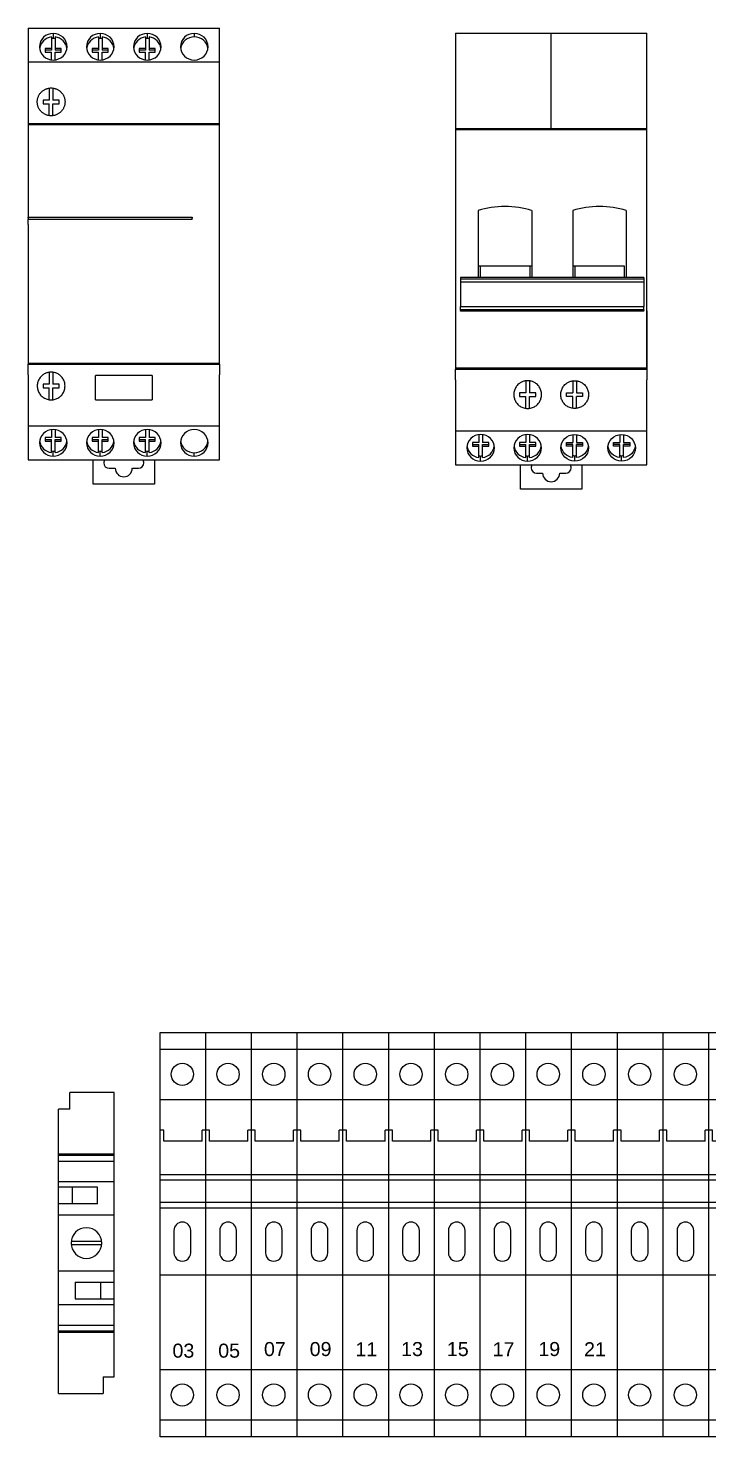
# Model space of a CAD drawing. Header units: millimetres. Extents: x 2268 to 4339, y 1619 to 2163.
# Drawn here: x 3188.3 to 3310.4, y 1623.5 to 1876.1 of the extents above; entities that cross this region are included whole.
import ezdxf
from ezdxf.enums import TextEntityAlignment as Align

# ---------------------------------------------------------------- set-up
doc = ezdxf.new("R2010")
doc.units = ezdxf.units.MM
doc.set_wipeout_variables(frame=1)
for name, color, linetype in [('40GENE-008-FRAME.TEXT1', 7, 'Continuous'), ('47ELEC-106-SIMB-F', 2, 'Continuous'), ('47ELEC-205-EQUIP', 5, 'Continuous')]:
    doc.layers.add(name, color=color, linetype=linetype)
doc.styles.add('estilo2', font='arial.ttf')

# ---------------------------------------------------------------- blocks, each defined once
blk = doc.blocks.new('BORNERA DE TOPE')
at = {"color": 7}
blk.add_wipeout([(-21.03, 72.37), (-13.03, 72.37), (-13.03, 69.37), (-11.03, 69.37), (-11.03, 18.37), (-19.03, 18.37), (-19.03, 21.37), (-21.03, 21.37)], dxfattribs=at).dxf.layer = '47ELEC-106-SIMB-F'
at = {"layer": '47ELEC-106-SIMB-F', "color": 7}
for p, q in [((-21.03, 72.37), (-13.03, 72.37)), ((-21.03, 72.37), (-21.03, 21.37)), ((-21.03, 72.37), (-21.03, 29.24)), ((-21.03, 72.37), (-21.03, 21.37)), ((-13.03, 69.37), (-13.03, 72.37)), ((-13.03, 69.37), (-11.03, 69.37)), ((-11.03, 69.37), (-11.03, 18.37)), ((-21.03, 61.37), (-11.03, 61.37)), ((-21.03, 61.12), (-11.03, 61.12)), ((-21.03, 60.07), (-11.03, 60.07)), ((-21.03, 56.37), (-11.03, 56.37)), ((-18.03, 55.37), (-11.03, 55.37)), ((-18.03, 52.37), (-18.03, 55.37)), ((-13.53, 52.37), (-13.53, 55.37)), ((-18.03, 52.37), (-11.03, 52.37)), ((-21.03, 50.37), (-11.03, 50.37)), ((-13.29, 45.67), (-18.76, 45.67)), ((-13.29, 45.07), (-18.76, 45.07)), ((-11.03, 40.37), (-21.03, 40.37)), ((-14.03, 38.37), (-21.03, 38.37)), ((-18.53, 38.37), (-18.53, 35.37)), ((-14.03, 38.37), (-14.03, 35.37)), ((-14.03, 35.37), (-21.03, 35.37)), ((-11.03, 34.37), (-21.03, 34.37)), ((-11.03, 34.37), (-21.03, 34.37)), ((-21.03, 30.67), (-11.03, 30.67)), ((-21.03, 29.62), (-11.03, 29.62)), ((-21.03, 29.37), (-11.03, 29.37)), ((-21.03, 29.24), (-21.03, 27.35)), ((-19.03, 21.37), (-21.03, 21.37)), ((-19.03, 21.37), (-19.03, 18.37)), ((-11.03, 18.37), (-19.03, 18.37))]:
    blk.add_line(p, q, dxfattribs=at)
blk.add_circle((-16.03, 45.37), 2.75, dxfattribs=at)
blk = doc.blocks.new('boenra de piso FC')
blk.add_wipeout([(-36.25, 0), (-36.25, -8.2), (36.25, -8.2), (36.25, 0)]).dxf.layer = '47ELEC-205-EQUIP'
blk.add_wipeout([(-36.25, -8.2), (-36.25, 0), (36.25, 0), (36.25, -8.2)]).dxf.layer = '47ELEC-205-EQUIP'
at = {"layer": '47ELEC-205-EQUIP'}
for p, q in [((-36.25, 0), (36.25, 0)), ((-36.25, -8.2), (-36.25, 0)), ((-33.25, -8.2), (-33.25, 0)), ((-24.25, -8.2), (-24.25, 0)), ((-18.75, 0), (-18.75, -0.66)), ((7.25, 0), (7.25, -8.2)), ((24.25, 0), (24.25, -8.2)), ((33.25, 0), (33.25, -8.2)), ((36.25, 0), (36.25, -8.2)), ((-16.75, -0.66), (-18.75, -0.66)), ((-16.75, -0.66), (-16.75, -7.54)), ((-10.75, 0), (-10.75, -8.2)), ((-9.75, 0), (-9.75, -8.2)), ((-5.75, 0), (-5.75, -8.2)), ((-4.75, 0), (-4.75, -8.2)), ((3.25, -2.7), (-0.75, -2.7)), ((-18.75, -7.54), (-18.75, -8.2)), ((-16.75, -7.54), (-18.75, -7.54)), ((-0.75, -5.7), (3.25, -5.7)), ((36.25, -8.2), (-36.25, -8.2))]:
    blk.add_line(p, q, dxfattribs=at)
for centre in [(-28.75, -4.2), (28.75, -4.2)]:
    blk.add_circle(centre, 2, dxfattribs=at)
for centre, start, end in [((-0.75, -4.2), 90, 270), ((3.25, -4.2), 270, 90)]:
    blk.add_arc(centre, 1.5, start, end, dxfattribs=at)

msp = doc.modelspace()

# ---------------------------------------------------------------- linework, layer by layer
for p, q in [((3188.31, 1876.08), (3188.31, 1870.04)), ((3188.31, 1876.08), (3222.6, 1876.08)), ((3192.48, 1874.49), (3192.48, 1872.45)), ((3192.81, 1875.13), (3192.81, 1874.21)), ((3193.15, 1874.49), (3193.15, 1872.45)), ((3200.9, 1874.49), (3200.9, 1872.45)), ((3201.24, 1875.13), (3201.24, 1874.21)), ((3201.57, 1874.49), (3201.57, 1872.45)), ((3209.33, 1874.49), (3209.33, 1872.45)), ((3209.67, 1875.13), (3209.67, 1874.21)), ((3210, 1874.49), (3210, 1872.45)), ((3218.09, 1875.13), (3218.09, 1874.51)), ((3222.6, 1870.04), (3222.6, 1876.08)), ((3264.94, 1875.18), (3264.94, 1869.15)), ((3264.94, 1875.18), (3299.23, 1875.18)), ((3299.23, 1869.15), (3299.23, 1875.18)), ((3192.48, 1872.45), (3191.37, 1872.45)), ((3191.37, 1872.45), (3191.37, 1871.8)), ((3192.48, 1872.15), (3191.37, 1872.15)), ((3191.37, 1871.8), (3192.48, 1871.8)), ((3192.48, 1872.45), (3192.48, 1872.15)), ((3192.48, 1870.39), (3192.48, 1871.8)), ((3193.15, 1872.45), (3193.15, 1872.15)), ((3194.25, 1872.45), (3193.15, 1872.45)), ((3194.25, 1872.15), (3193.15, 1872.15)), ((3193.15, 1871.8), (3194.25, 1871.8)), ((3193.15, 1870.39), (3193.15, 1871.8)), ((3194.25, 1871.8), (3194.25, 1872.45)), ((3200.9, 1872.45), (3199.8, 1872.45)), ((3199.8, 1872.45), (3199.8, 1871.8)), ((3200.9, 1872.15), (3199.8, 1872.15)), ((3199.8, 1871.8), (3200.9, 1871.8)), ((3200.9, 1872.45), (3200.9, 1872.15)), ((3200.9, 1870.39), (3200.9, 1871.8)), ((3201.57, 1872.45), (3201.57, 1872.15)), ((3202.68, 1872.45), (3201.57, 1872.45)), ((3202.68, 1872.15), (3201.57, 1872.15)), ((3201.57, 1871.8), (3202.68, 1871.8)), ((3201.57, 1870.39), (3201.57, 1871.8)), ((3202.68, 1871.8), (3202.68, 1872.45)), ((3209.33, 1872.45), (3208.23, 1872.45)), ((3208.23, 1872.45), (3208.23, 1871.8)), ((3209.33, 1872.15), (3208.23, 1872.15)), ((3208.23, 1871.8), (3209.33, 1871.8)), ((3209.33, 1872.45), (3209.33, 1872.15)), ((3209.33, 1870.39), (3209.33, 1871.8)), ((3210, 1872.45), (3210, 1872.15)), ((3211.1, 1872.45), (3210, 1872.45)), ((3211.1, 1872.15), (3210, 1872.15)), ((3210, 1871.8), (3211.1, 1871.8)), ((3210, 1870.39), (3210, 1871.8)), ((3211.1, 1871.8), (3211.1, 1872.45)), ((3188.31, 1870.04), (3188.31, 1858.93)), ((3188.31, 1870.04), (3222.6, 1870.04)), ((3222.6, 1858.93), (3222.6, 1870.04)), ((3264.94, 1869.15), (3264.94, 1858.04)), ((3299.23, 1858.04), (3299.23, 1869.15)), ((3190.3, 1864.15), (3190.36, 1864.24)), ((3190.36, 1864.24), (3190.43, 1864.34)), ((3190.43, 1864.34), (3190.5, 1864.43)), ((3190.5, 1864.43), (3190.57, 1864.52)), ((3190.57, 1864.52), (3190.65, 1864.61)), ((3190.65, 1864.61), (3190.74, 1864.69)), ((3190.74, 1864.69), (3190.82, 1864.76)), ((3190.82, 1864.76), (3190.91, 1864.84)), ((3190.91, 1864.84), (3191.01, 1864.91)), ((3191.01, 1864.91), (3191.11, 1864.97)), ((3191.11, 1864.97), (3191.21, 1865.03)), ((3191.21, 1865.03), (3191.31, 1865.08)), ((3191.31, 1865.08), (3191.41, 1865.13)), ((3191.41, 1865.13), (3191.52, 1865.18)), ((3191.52, 1865.18), (3191.63, 1865.22)), ((3191.63, 1865.22), (3191.74, 1865.25)), ((3191.74, 1865.25), (3191.85, 1865.28)), ((3191.85, 1865.28), (3191.97, 1865.31)), ((3191.97, 1865.31), (3192.08, 1865.33)), ((3192.08, 1865.33), (3192.2, 1865.34)), ((3192.09, 1865.33), (3192.09, 1863.19)), ((3192.2, 1865.34), (3192.31, 1865.35)), ((3192.31, 1865.35), (3192.43, 1865.35)), ((3192.43, 1865.35), (3192.54, 1865.35)), ((3192.54, 1865.35), (3192.66, 1865.34)), ((3192.66, 1865.34), (3192.78, 1865.32)), ((3192.76, 1865.33), (3192.76, 1863.19)), ((3192.78, 1865.32), (3192.89, 1865.31)), ((3192.89, 1865.31), (3193.01, 1865.28)), ((3193.01, 1865.28), (3193.12, 1865.25)), ((3193.12, 1865.25), (3193.23, 1865.22)), ((3193.23, 1865.22), (3193.34, 1865.18)), ((3193.34, 1865.18), (3193.45, 1865.13)), ((3193.45, 1865.13), (3193.56, 1865.08)), ((3193.56, 1865.08), (3193.66, 1865.02)), ((3193.66, 1865.02), (3193.76, 1864.96)), ((3193.76, 1864.96), (3193.86, 1864.9)), ((3193.86, 1864.9), (3193.95, 1864.83)), ((3193.95, 1864.83), (3194.04, 1864.75)), ((3194.04, 1864.75), (3194.13, 1864.68)), ((3194.13, 1864.68), (3194.21, 1864.59)), ((3194.21, 1864.59), (3194.29, 1864.51)), ((3194.29, 1864.51), (3194.37, 1864.42)), ((3194.37, 1864.42), (3194.44, 1864.32)), ((3194.44, 1864.32), (3194.51, 1864.23)), ((3194.51, 1864.23), (3194.57, 1864.13)), ((3189.94, 1863.04), (3189.96, 1863.15)), ((3189.94, 1862.92), (3189.94, 1863.04)), ((3189.94, 1862.8), (3189.94, 1862.92)), ((3189.94, 1862.68), (3189.94, 1862.8)), ((3189.96, 1862.57), (3189.94, 1862.68)), ((3189.96, 1863.15), (3189.97, 1863.27)), ((3189.97, 1862.45), (3189.96, 1862.57)), ((3189.97, 1863.27), (3189.99, 1863.39)), ((3189.99, 1862.34), (3189.97, 1862.45)), ((3189.99, 1863.39), (3190.02, 1863.5)), ((3190.02, 1862.22), (3189.99, 1862.34)), ((3190.02, 1863.5), (3190.05, 1863.61)), ((3190.05, 1862.11), (3190.02, 1862.22)), ((3190.05, 1863.61), (3190.09, 1863.72)), ((3190.09, 1862), (3190.05, 1862.11)), ((3190.09, 1863.72), (3190.14, 1863.83)), ((3190.13, 1861.89), (3190.09, 1862)), ((3190.18, 1861.78), (3190.13, 1861.89)), ((3190.14, 1863.83), (3190.18, 1863.94)), ((3190.18, 1863.94), (3190.24, 1864.04)), ((3190.24, 1861.68), (3190.18, 1861.78)), ((3190.24, 1864.04), (3190.3, 1864.15)), ((3190.29, 1861.58), (3190.24, 1861.68)), ((3190.99, 1863.19), (3190.99, 1862.52)), ((3192.09, 1863.19), (3190.99, 1863.19)), ((3190.99, 1862.52), (3192.09, 1862.52)), ((3192.09, 1860.39), (3192.09, 1862.52)), ((3193.86, 1863.19), (3192.76, 1863.19)), ((3192.76, 1860.39), (3192.76, 1862.52)), ((3192.76, 1862.52), (3193.86, 1862.52)), ((3193.86, 1862.52), (3193.86, 1863.19)), ((3194.62, 1861.68), (3194.56, 1861.58)), ((3194.57, 1864.13), (3194.63, 1864.03)), ((3194.67, 1861.78), (3194.62, 1861.68)), ((3194.63, 1864.03), (3194.68, 1863.92)), ((3194.72, 1861.89), (3194.67, 1861.78)), ((3194.68, 1863.92), (3194.73, 1863.82)), ((3194.76, 1862), (3194.72, 1861.89)), ((3194.73, 1863.82), (3194.77, 1863.71)), ((3194.8, 1862.11), (3194.76, 1862)), ((3194.77, 1863.71), (3194.81, 1863.6)), ((3194.83, 1862.22), (3194.8, 1862.11)), ((3194.81, 1863.6), (3194.84, 1863.49)), ((3194.86, 1862.33), (3194.83, 1862.22)), ((3194.84, 1863.49), (3194.86, 1863.37)), ((3194.86, 1863.37), (3194.89, 1863.26)), ((3194.88, 1862.44), (3194.86, 1862.33)), ((3194.9, 1862.56), (3194.88, 1862.44)), ((3194.89, 1863.26), (3194.9, 1863.14)), ((3194.9, 1863.14), (3194.91, 1863.03)), ((3194.91, 1862.68), (3194.9, 1862.56)), ((3194.91, 1863.03), (3194.92, 1862.91)), ((3194.92, 1862.79), (3194.91, 1862.68)), ((3194.92, 1862.91), (3194.92, 1862.79)), ((3190.36, 1861.48), (3190.29, 1861.58)), ((3190.42, 1861.38), (3190.36, 1861.48)), ((3190.49, 1861.29), (3190.42, 1861.38)), ((3190.57, 1861.2), (3190.49, 1861.29)), ((3190.65, 1861.12), (3190.57, 1861.2)), ((3190.73, 1861.04), (3190.65, 1861.12)), ((3190.82, 1860.96), (3190.73, 1861.04)), ((3190.91, 1860.89), (3190.82, 1860.96)), ((3191, 1860.82), (3190.91, 1860.89)), ((3191.1, 1860.75), (3191, 1860.82)), ((3191.2, 1860.69), (3191.1, 1860.75)), ((3191.3, 1860.64), (3191.2, 1860.69)), ((3191.41, 1860.59), (3191.3, 1860.64)), ((3191.52, 1860.54), (3191.41, 1860.59)), ((3191.63, 1860.5), (3191.52, 1860.54)), ((3191.74, 1860.47), (3191.63, 1860.5)), ((3191.85, 1860.44), (3191.74, 1860.47)), ((3191.96, 1860.41), (3191.85, 1860.44)), ((3192.08, 1860.39), (3191.96, 1860.41)), ((3192.19, 1860.38), (3192.08, 1860.39)), ((3192.31, 1860.37), (3192.19, 1860.38)), ((3192.43, 1860.37), (3192.31, 1860.37)), ((3192.54, 1860.37), (3192.43, 1860.37)), ((3192.66, 1860.38), (3192.54, 1860.37)), ((3192.78, 1860.39), (3192.66, 1860.38)), ((3192.89, 1860.41), (3192.78, 1860.39)), ((3193.01, 1860.44), (3192.89, 1860.41)), ((3193.12, 1860.47), (3193.01, 1860.44)), ((3193.23, 1860.5), (3193.12, 1860.47)), ((3193.34, 1860.54), (3193.23, 1860.5)), ((3193.45, 1860.59), (3193.34, 1860.54)), ((3193.55, 1860.64), (3193.45, 1860.59)), ((3193.65, 1860.69), (3193.55, 1860.64)), ((3193.75, 1860.75), (3193.65, 1860.69)), ((3193.85, 1860.82), (3193.75, 1860.75)), ((3193.95, 1860.89), (3193.85, 1860.82)), ((3194.04, 1860.96), (3193.95, 1860.89)), ((3194.12, 1861.04), (3194.04, 1860.96)), ((3194.21, 1861.12), (3194.12, 1861.04)), ((3194.29, 1861.2), (3194.21, 1861.12)), ((3194.36, 1861.29), (3194.29, 1861.2)), ((3194.43, 1861.38), (3194.36, 1861.29)), ((3194.5, 1861.48), (3194.43, 1861.38)), ((3194.56, 1861.58), (3194.5, 1861.48)), ((3188.31, 1858.93), (3188.31, 1858.79)), ((3222.6, 1858.93), (3188.31, 1858.93)), ((3188.31, 1858.79), (3188.31, 1842.17)), ((3188.31, 1858.79), (3222.6, 1858.79)), ((3222.6, 1858.79), (3222.6, 1858.93)), ((3222.6, 1840.88), (3222.6, 1858.79)), ((3264.94, 1858.04), (3264.94, 1815.08)), ((3264.94, 1858.04), (3264.94, 1857.9)), ((3299.23, 1858.04), (3264.94, 1858.04)), ((3264.94, 1857.9), (3299.23, 1857.9)), ((3265.32, 1857.9), (3299.23, 1857.9)), ((3299.23, 1857.9), (3299.23, 1858.04)), ((3299.23, 1839.99), (3299.23, 1857.9)), ((3188.31, 1841.98), (3188.31, 1842.17)), ((3188.31, 1842.17), (3217.71, 1842.17)), ((3188.31, 1841.98), (3188.31, 1841.79)), ((3217.71, 1841.79), (3188.31, 1841.79)), ((3188.31, 1840.88), (3188.31, 1841.79)), ((3217.71, 1842.17), (3217.71, 1841.98)), ((3217.71, 1841.79), (3217.71, 1841.98)), ((3269.01, 1843.38), (3269.01, 1836.56)), ((3278.59, 1843.38), (3278.59, 1836.56)), ((3285.96, 1843.38), (3285.96, 1836.56)), ((3295.54, 1843.38), (3295.54, 1836.56)), ((3188.31, 1840.88), (3188.31, 1815.97)), ((3222.6, 1815.97), (3222.6, 1840.88)), ((3299.23, 1815.08), (3299.23, 1839.99)), ((3269.01, 1836.56), (3269.01, 1831.36)), ((3278.59, 1836.56), (3278.59, 1831.36)), ((3285.96, 1836.56), (3285.96, 1831.36)), ((3295.54, 1836.56), (3295.54, 1831.36)), ((3265.85, 1831.36), (3265.85, 1831.1)), ((3298.7, 1831.36), (3265.85, 1831.36)), ((3269.01, 1833.48), (3269.34, 1833.48)), ((3269.34, 1833.48), (3278.25, 1833.48)), ((3269.34, 1833.48), (3269.34, 1831.36)), ((3278.25, 1833.48), (3278.59, 1833.48)), ((3278.25, 1833.48), (3278.25, 1831.36)), ((3285.96, 1833.48), (3286.3, 1833.48)), ((3286.3, 1833.48), (3295.2, 1833.48)), ((3286.3, 1833.48), (3286.3, 1831.36)), ((3295.2, 1833.48), (3295.2, 1831.36)), ((3298.7, 1831.36), (3298.7, 1831.1)), ((3265.85, 1831.1), (3265.85, 1830.56)), ((3265.85, 1831.1), (3298.7, 1831.1)), ((3265.85, 1830.56), (3265.85, 1826.14)), ((3265.85, 1830.56), (3298.7, 1830.56)), ((3298.7, 1831.1), (3298.7, 1830.56)), ((3298.7, 1830.56), (3298.7, 1826.14)), ((3265.85, 1825.54), (3265.85, 1826.14)), ((3265.85, 1826.14), (3298.7, 1826.14)), ((3265.85, 1825.54), (3265.85, 1825.42)), ((3298.7, 1825.54), (3265.85, 1825.54)), ((3298.7, 1825.42), (3265.85, 1825.42)), ((3265.85, 1825.34), (3265.85, 1825.42)), ((3298.7, 1825.34), (3265.85, 1825.34)), ((3298.7, 1825.54), (3298.7, 1826.14)), ((3298.7, 1825.54), (3298.7, 1825.42)), ((3298.7, 1825.34), (3298.7, 1825.42)), ((3299.23, 1825.41), (3299.23, 1814.8)), ((3222.6, 1815.97), (3188.31, 1815.97)), ((3188.31, 1815.97), (3188.31, 1815.84)), ((3188.31, 1813.92), (3188.31, 1815.84)), ((3188.31, 1815.84), (3222.6, 1815.84)), ((3188.31, 1813.92), (3188.31, 1804.73)), ((3190.69, 1813.69), (3190.56, 1813.56)), ((3190.82, 1813.81), (3190.69, 1813.69)), ((3190.96, 1813.92), (3190.82, 1813.81)), ((3191.08, 1814), (3190.96, 1813.92)), ((3191.2, 1814.08), (3191.08, 1814)), ((3191.33, 1814.14), (3191.2, 1814.08)), ((3191.46, 1814.2), (3191.33, 1814.14)), ((3191.59, 1814.25), (3191.46, 1814.2)), ((3191.72, 1814.3), (3191.59, 1814.25)), ((3191.86, 1814.33), (3191.72, 1814.3)), ((3192, 1814.36), (3191.86, 1814.33)), ((3192.14, 1814.38), (3192, 1814.36)), ((3192.09, 1814.38), (3192.09, 1812.24)), ((3192.28, 1814.4), (3192.14, 1814.38)), ((3192.43, 1814.4), (3192.28, 1814.4)), ((3192.57, 1814.4), (3192.43, 1814.4)), ((3192.71, 1814.38), (3192.57, 1814.4)), ((3192.85, 1814.36), (3192.71, 1814.38)), ((3192.76, 1814.38), (3192.76, 1812.24)), ((3192.99, 1814.33), (3192.85, 1814.36)), ((3193.13, 1814.3), (3192.99, 1814.33)), ((3193.27, 1814.25), (3193.13, 1814.3)), ((3193.4, 1814.2), (3193.27, 1814.25)), ((3193.53, 1814.14), (3193.4, 1814.2)), ((3193.66, 1814.08), (3193.53, 1814.14)), ((3193.78, 1814), (3193.66, 1814.08)), ((3193.9, 1813.92), (3193.78, 1814)), ((3194.04, 1813.81), (3193.9, 1813.92)), ((3194.17, 1813.69), (3194.04, 1813.81)), ((3194.29, 1813.56), (3194.17, 1813.69)), ((3200.38, 1809.42), (3200.38, 1813.82)), ((3210.53, 1813.82), (3200.38, 1813.82)), ((3210.53, 1813.82), (3210.53, 1809.42)), ((3222.6, 1815.84), (3222.6, 1815.97)), ((3222.6, 1815.84), (3222.6, 1813.92)), ((3222.6, 1804.73), (3222.6, 1813.92)), ((3299.23, 1815.08), (3264.94, 1815.08)), ((3264.94, 1815.08), (3264.94, 1814.94)), ((3264.94, 1813.03), (3264.94, 1814.94)), ((3264.94, 1814.94), (3299.23, 1814.94)), ((3299.23, 1814.94), (3299.23, 1815.08)), ((3299.23, 1814.94), (3299.23, 1813.03)), ((3189.95, 1812.11), (3189.94, 1811.93)), ((3189.94, 1811.93), (3189.94, 1811.75)), ((3189.94, 1811.75), (3189.96, 1811.57)), ((3189.97, 1812.28), (3189.95, 1812.11)), ((3189.96, 1811.57), (3189.99, 1811.4)), ((3190, 1812.46), (3189.97, 1812.28)), ((3189.99, 1811.4), (3190.03, 1811.22)), ((3190.04, 1812.63), (3190, 1812.46)), ((3190.03, 1811.22), (3190.09, 1811.05)), ((3190.1, 1812.8), (3190.04, 1812.63)), ((3190.17, 1812.97), (3190.1, 1812.8)), ((3190.26, 1813.12), (3190.17, 1812.97)), ((3190.35, 1813.28), (3190.26, 1813.12)), ((3190.45, 1813.42), (3190.35, 1813.28)), ((3190.56, 1813.56), (3190.45, 1813.42)), ((3190.99, 1812.24), (3190.99, 1811.57)), ((3192.09, 1812.24), (3190.99, 1812.24)), ((3190.99, 1811.57), (3192.09, 1811.57)), ((3192.09, 1809.44), (3192.09, 1811.57)), ((3193.86, 1812.24), (3192.76, 1812.24)), ((3192.76, 1809.44), (3192.76, 1811.57)), ((3192.76, 1811.57), (3193.86, 1811.57)), ((3193.86, 1811.57), (3193.86, 1812.24)), ((3194.4, 1813.42), (3194.29, 1813.56)), ((3194.51, 1813.28), (3194.4, 1813.42)), ((3194.6, 1813.12), (3194.51, 1813.28)), ((3194.68, 1812.97), (3194.6, 1813.12)), ((3194.75, 1812.8), (3194.68, 1812.97)), ((3194.81, 1812.63), (3194.75, 1812.8)), ((3194.77, 1811.05), (3194.82, 1811.22)), ((3194.86, 1812.46), (3194.81, 1812.63)), ((3194.82, 1811.22), (3194.86, 1811.39)), ((3194.89, 1812.28), (3194.86, 1812.46)), ((3194.86, 1811.39), (3194.89, 1811.57)), ((3194.91, 1812.11), (3194.89, 1812.28)), ((3194.89, 1811.57), (3194.91, 1811.75)), ((3194.92, 1811.93), (3194.91, 1812.11)), ((3194.91, 1811.75), (3194.92, 1811.93)), ((3264.94, 1813.03), (3264.94, 1803.83)), ((3275.54, 1811.26), (3275.49, 1811.09)), ((3275.61, 1811.43), (3275.54, 1811.26)), ((3275.7, 1811.59), (3275.61, 1811.43)), ((3275.79, 1811.74), (3275.7, 1811.59)), ((3275.89, 1811.88), (3275.79, 1811.74)), ((3276, 1812.02), (3275.89, 1811.88)), ((3276.13, 1812.15), (3276, 1812.02)), ((3276.26, 1812.27), (3276.13, 1812.15)), ((3276.4, 1812.38), (3276.26, 1812.27)), ((3276.52, 1812.46), (3276.4, 1812.38)), ((3276.64, 1812.54), (3276.52, 1812.46)), ((3276.77, 1812.6), (3276.64, 1812.54)), ((3276.9, 1812.66), (3276.77, 1812.6)), ((3277.03, 1812.71), (3276.9, 1812.66)), ((3277.17, 1812.76), (3277.03, 1812.71)), ((3277.3, 1812.79), (3277.17, 1812.76)), ((3277.44, 1812.82), (3277.3, 1812.79)), ((3277.58, 1812.84), (3277.44, 1812.82)), ((3277.53, 1812.84), (3277.53, 1810.7)), ((3277.73, 1812.86), (3277.58, 1812.84)), ((3277.87, 1812.86), (3277.73, 1812.86)), ((3278.01, 1812.86), (3277.87, 1812.86)), ((3278.15, 1812.84), (3278.01, 1812.86)), ((3278.29, 1812.82), (3278.15, 1812.84)), ((3278.2, 1812.84), (3278.2, 1810.7)), ((3278.43, 1812.79), (3278.29, 1812.82)), ((3278.57, 1812.76), (3278.43, 1812.79)), ((3278.71, 1812.71), (3278.57, 1812.76)), ((3278.84, 1812.66), (3278.71, 1812.71)), ((3278.97, 1812.6), (3278.84, 1812.66)), ((3279.1, 1812.54), (3278.97, 1812.6)), ((3279.22, 1812.46), (3279.1, 1812.54)), ((3279.34, 1812.38), (3279.22, 1812.46)), ((3279.48, 1812.27), (3279.34, 1812.38)), ((3279.61, 1812.15), (3279.48, 1812.27)), ((3279.73, 1812.02), (3279.61, 1812.15)), ((3279.85, 1811.88), (3279.73, 1812.02)), ((3279.95, 1811.74), (3279.85, 1811.88)), ((3280.04, 1811.58), (3279.95, 1811.74)), ((3280.12, 1811.43), (3280.04, 1811.58)), ((3280.19, 1811.26), (3280.12, 1811.43)), ((3280.25, 1811.09), (3280.19, 1811.26)), ((3283.91, 1811.09), (3283.97, 1811.26)), ((3283.97, 1811.26), (3284.04, 1811.43)), ((3284.04, 1811.43), (3284.12, 1811.58)), ((3284.12, 1811.58), (3284.22, 1811.74)), ((3284.22, 1811.74), (3284.32, 1811.88)), ((3284.32, 1811.88), (3284.43, 1812.02)), ((3284.43, 1812.02), (3284.55, 1812.15)), ((3284.55, 1812.15), (3284.69, 1812.27)), ((3284.69, 1812.27), (3284.83, 1812.38)), ((3284.83, 1812.38), (3284.95, 1812.46)), ((3284.95, 1812.46), (3285.07, 1812.54)), ((3285.07, 1812.54), (3285.19, 1812.6)), ((3285.19, 1812.6), (3285.32, 1812.66)), ((3285.32, 1812.66), (3285.46, 1812.71)), ((3285.46, 1812.71), (3285.59, 1812.76)), ((3285.59, 1812.76), (3285.73, 1812.79)), ((3285.73, 1812.79), (3285.87, 1812.82)), ((3285.87, 1812.82), (3286.01, 1812.84)), ((3285.96, 1812.84), (3285.96, 1810.7)), ((3286.01, 1812.84), (3286.15, 1812.86)), ((3286.15, 1812.86), (3286.3, 1812.86)), ((3286.3, 1812.86), (3286.44, 1812.86)), ((3286.44, 1812.86), (3286.58, 1812.84)), ((3286.58, 1812.84), (3286.72, 1812.82)), ((3286.63, 1812.84), (3286.63, 1810.7)), ((3286.72, 1812.82), (3286.86, 1812.79)), ((3286.86, 1812.79), (3287, 1812.76)), ((3287, 1812.76), (3287.14, 1812.71)), ((3287.14, 1812.71), (3287.27, 1812.66)), ((3287.27, 1812.66), (3287.4, 1812.6)), ((3287.4, 1812.6), (3287.52, 1812.54)), ((3287.52, 1812.54), (3287.65, 1812.46)), ((3287.65, 1812.46), (3287.76, 1812.38)), ((3287.76, 1812.38), (3287.91, 1812.27)), ((3287.91, 1812.27), (3288.04, 1812.15)), ((3288.04, 1812.15), (3288.16, 1812.02)), ((3288.16, 1812.02), (3288.27, 1811.88)), ((3288.27, 1811.88), (3288.38, 1811.74)), ((3288.38, 1811.74), (3288.47, 1811.59)), ((3288.47, 1811.59), (3288.55, 1811.43)), ((3288.55, 1811.43), (3288.62, 1811.26)), ((3288.62, 1811.26), (3288.68, 1811.09)), ((3299.23, 1803.83), (3299.23, 1813.03)), ((3190.09, 1811.05), (3190.16, 1810.89)), ((3190.16, 1810.89), (3190.24, 1810.73)), ((3190.24, 1810.73), (3190.33, 1810.57)), ((3190.33, 1810.57), (3190.43, 1810.43)), ((3190.43, 1810.43), (3190.54, 1810.29)), ((3190.54, 1810.29), (3190.66, 1810.16)), ((3190.66, 1810.16), (3190.79, 1810.03)), ((3190.79, 1810.03), (3190.93, 1809.92)), ((3190.93, 1809.92), (3191.08, 1809.82)), ((3191.08, 1809.82), (3191.23, 1809.73)), ((3191.23, 1809.73), (3191.39, 1809.65)), ((3191.39, 1809.65), (3191.55, 1809.58)), ((3191.55, 1809.58), (3191.72, 1809.52)), ((3191.72, 1809.52), (3191.9, 1809.48)), ((3191.9, 1809.48), (3192.07, 1809.44)), ((3192.07, 1809.44), (3192.25, 1809.43)), ((3192.25, 1809.43), (3192.43, 1809.42)), ((3192.43, 1809.42), (3192.61, 1809.43)), ((3192.61, 1809.43), (3192.79, 1809.44)), ((3192.79, 1809.44), (3192.96, 1809.48)), ((3192.96, 1809.48), (3193.13, 1809.52)), ((3193.13, 1809.52), (3193.3, 1809.58)), ((3193.3, 1809.58), (3193.47, 1809.65)), ((3193.47, 1809.65), (3193.63, 1809.73)), ((3193.63, 1809.73), (3193.78, 1809.82)), ((3193.78, 1809.82), (3193.93, 1809.92)), ((3193.93, 1809.92), (3194.06, 1810.03)), ((3194.06, 1810.03), (3194.19, 1810.15)), ((3194.19, 1810.15), (3194.32, 1810.29)), ((3194.32, 1810.29), (3194.43, 1810.43)), ((3194.43, 1810.43), (3194.53, 1810.57)), ((3194.53, 1810.57), (3194.62, 1810.73)), ((3194.62, 1810.73), (3194.7, 1810.89)), ((3194.7, 1810.89), (3194.77, 1811.05)), ((3200.38, 1809.42), (3210.53, 1809.42)), ((3275.39, 1810.57), (3275.38, 1810.39)), ((3275.38, 1810.39), (3275.38, 1810.21)), ((3275.38, 1810.21), (3275.4, 1810.03)), ((3275.41, 1810.74), (3275.39, 1810.57)), ((3275.4, 1810.03), (3275.43, 1809.86)), ((3275.44, 1810.92), (3275.41, 1810.74)), ((3275.43, 1809.86), (3275.48, 1809.68)), ((3275.49, 1811.09), (3275.44, 1810.92)), ((3275.48, 1809.68), (3275.53, 1809.51)), ((3275.53, 1809.51), (3275.6, 1809.35)), ((3275.6, 1809.35), (3275.68, 1809.19)), ((3275.68, 1809.19), (3275.77, 1809.03)), ((3275.77, 1809.03), (3275.87, 1808.89)), ((3275.87, 1808.89), (3275.98, 1808.75)), ((3275.98, 1808.75), (3276.1, 1808.62)), ((3276.1, 1808.62), (3276.23, 1808.49)), ((3276.43, 1810.7), (3276.43, 1810.03)), ((3277.53, 1810.7), (3276.43, 1810.7)), ((3276.43, 1810.03), (3277.53, 1810.03)), ((3277.53, 1807.9), (3277.53, 1810.03)), ((3279.31, 1810.7), (3278.2, 1810.7)), ((3278.2, 1807.9), (3278.2, 1810.03)), ((3278.2, 1810.03), (3279.31, 1810.03)), ((3279.31, 1810.03), (3279.31, 1810.7)), ((3279.51, 1808.49), (3279.64, 1808.62)), ((3279.64, 1808.62), (3279.76, 1808.75)), ((3279.76, 1808.75), (3279.87, 1808.89)), ((3279.87, 1808.89), (3279.97, 1809.03)), ((3279.97, 1809.03), (3280.06, 1809.19)), ((3280.06, 1809.19), (3280.14, 1809.35)), ((3280.14, 1809.35), (3280.21, 1809.51)), ((3280.21, 1809.51), (3280.26, 1809.68)), ((3280.3, 1810.92), (3280.25, 1811.09)), ((3280.26, 1809.68), (3280.3, 1809.86)), ((3280.33, 1810.74), (3280.3, 1810.92)), ((3280.3, 1809.86), (3280.34, 1810.03)), ((3280.35, 1810.57), (3280.33, 1810.74)), ((3280.34, 1810.03), (3280.35, 1810.21)), ((3280.36, 1810.39), (3280.35, 1810.57)), ((3280.35, 1810.21), (3280.36, 1810.39)), ((3283.81, 1810.57), (3283.83, 1810.74)), ((3283.81, 1810.39), (3283.81, 1810.57)), ((3283.81, 1810.21), (3283.81, 1810.39)), ((3283.83, 1810.03), (3283.81, 1810.21)), ((3283.83, 1810.74), (3283.87, 1810.92)), ((3283.86, 1809.86), (3283.83, 1810.03)), ((3283.9, 1809.68), (3283.86, 1809.86)), ((3283.87, 1810.92), (3283.91, 1811.09)), ((3283.96, 1809.51), (3283.9, 1809.68)), ((3284.03, 1809.35), (3283.96, 1809.51)), ((3284.11, 1809.19), (3284.03, 1809.35)), ((3284.2, 1809.03), (3284.11, 1809.19)), ((3284.3, 1808.89), (3284.2, 1809.03)), ((3284.41, 1808.75), (3284.3, 1808.89)), ((3284.53, 1808.62), (3284.41, 1808.75)), ((3284.66, 1808.49), (3284.53, 1808.62)), ((3284.86, 1810.7), (3285.96, 1810.7)), ((3284.86, 1810.03), (3284.86, 1810.7)), ((3285.96, 1810.03), (3284.86, 1810.03)), ((3285.96, 1807.9), (3285.96, 1810.03)), ((3286.63, 1810.7), (3287.73, 1810.7)), ((3286.63, 1807.9), (3286.63, 1810.03)), ((3287.73, 1810.03), (3286.63, 1810.03)), ((3287.73, 1810.7), (3287.73, 1810.03)), ((3288.06, 1808.62), (3287.93, 1808.49)), ((3288.19, 1808.75), (3288.06, 1808.62)), ((3288.3, 1808.89), (3288.19, 1808.75)), ((3288.4, 1809.03), (3288.3, 1808.89)), ((3288.49, 1809.19), (3288.4, 1809.03)), ((3288.57, 1809.35), (3288.49, 1809.19)), ((3288.63, 1809.51), (3288.57, 1809.35)), ((3288.69, 1809.68), (3288.63, 1809.51)), ((3288.68, 1811.09), (3288.72, 1810.92)), ((3288.73, 1809.86), (3288.69, 1809.68)), ((3288.72, 1810.92), (3288.76, 1810.74)), ((3288.76, 1810.03), (3288.73, 1809.86)), ((3288.76, 1810.74), (3288.78, 1810.57)), ((3288.78, 1810.21), (3288.76, 1810.03)), ((3288.78, 1810.57), (3288.79, 1810.39)), ((3288.79, 1810.39), (3288.78, 1810.21)), ((3276.23, 1808.49), (3276.37, 1808.38)), ((3276.37, 1808.38), (3276.52, 1808.28)), ((3276.52, 1808.28), (3276.67, 1808.19)), ((3276.67, 1808.19), (3276.83, 1808.11)), ((3276.83, 1808.11), (3276.99, 1808.04)), ((3276.99, 1808.04), (3277.16, 1807.98)), ((3277.16, 1807.98), (3277.34, 1807.94)), ((3277.34, 1807.94), (3277.51, 1807.91)), ((3277.51, 1807.91), (3277.69, 1807.89)), ((3277.69, 1807.89), (3277.87, 1807.88)), ((3277.87, 1807.88), (3278.05, 1807.89)), ((3278.05, 1807.89), (3278.23, 1807.91)), ((3278.23, 1807.91), (3278.4, 1807.94)), ((3278.4, 1807.94), (3278.57, 1807.98)), ((3278.57, 1807.98), (3278.74, 1808.04)), ((3278.74, 1808.04), (3278.91, 1808.11)), ((3278.91, 1808.11), (3279.07, 1808.19)), ((3279.07, 1808.19), (3279.22, 1808.28)), ((3279.22, 1808.28), (3279.37, 1808.38)), ((3279.37, 1808.38), (3279.51, 1808.49)), ((3284.8, 1808.38), (3284.66, 1808.49)), ((3284.94, 1808.28), (3284.8, 1808.38)), ((3285.1, 1808.19), (3284.94, 1808.28)), ((3285.26, 1808.11), (3285.1, 1808.19)), ((3285.42, 1808.04), (3285.26, 1808.11)), ((3285.59, 1807.98), (3285.42, 1808.04)), ((3285.76, 1807.94), (3285.59, 1807.98)), ((3285.94, 1807.91), (3285.76, 1807.94)), ((3286.12, 1807.89), (3285.94, 1807.91)), ((3286.3, 1807.88), (3286.12, 1807.89)), ((3286.48, 1807.89), (3286.3, 1807.88)), ((3286.65, 1807.91), (3286.48, 1807.89)), ((3286.83, 1807.94), (3286.65, 1807.91)), ((3287, 1807.98), (3286.83, 1807.94)), ((3287.17, 1808.04), (3287, 1807.98)), ((3287.34, 1808.11), (3287.17, 1808.04)), ((3287.5, 1808.19), (3287.34, 1808.11)), ((3287.65, 1808.28), (3287.5, 1808.19)), ((3287.8, 1808.38), (3287.65, 1808.28)), ((3287.93, 1808.49), (3287.8, 1808.38)), ((3188.31, 1804.73), (3188.31, 1798.69)), ((3222.6, 1804.73), (3188.31, 1804.73)), ((3192.48, 1804.07), (3192.48, 1802.66)), ((3193.15, 1804.07), (3193.15, 1802.66)), ((3200.9, 1804.07), (3200.9, 1802.66)), ((3201.57, 1804.07), (3201.57, 1802.66)), ((3209.33, 1804.07), (3209.33, 1802.66)), ((3210, 1804.07), (3210, 1802.66)), ((3222.6, 1798.69), (3222.6, 1804.73)), ((3264.94, 1803.83), (3264.94, 1797.8)), ((3299.23, 1803.83), (3264.94, 1803.83)), ((3299.23, 1797.8), (3299.23, 1803.83)), ((3192.48, 1802.66), (3191.37, 1802.66)), ((3191.37, 1802.66), (3191.37, 1802.01)), ((3191.37, 1802.31), (3192.48, 1802.31)), ((3191.37, 1802.01), (3192.48, 1802.01)), ((3192.48, 1802.01), (3192.48, 1802.31)), ((3192.48, 1799.97), (3192.48, 1802.01)), ((3194.25, 1802.66), (3193.15, 1802.66)), ((3193.15, 1802.31), (3194.25, 1802.31)), ((3193.15, 1802.01), (3193.15, 1802.31)), ((3193.15, 1802.01), (3194.25, 1802.01)), ((3193.15, 1799.97), (3193.15, 1802.01)), ((3194.25, 1802.01), (3194.25, 1802.66)), ((3200.9, 1802.66), (3199.8, 1802.66)), ((3199.8, 1802.66), (3199.8, 1802.01)), ((3199.8, 1802.31), (3200.9, 1802.31)), ((3199.8, 1802.01), (3200.9, 1802.01)), ((3200.9, 1802.01), (3200.9, 1802.31)), ((3200.9, 1799.97), (3200.9, 1802.01)), ((3202.68, 1802.66), (3201.57, 1802.66)), ((3201.57, 1802.31), (3202.68, 1802.31)), ((3201.57, 1802.01), (3201.57, 1802.31)), ((3201.57, 1802.01), (3202.68, 1802.01)), ((3201.57, 1799.97), (3201.57, 1802.01)), ((3202.68, 1802.01), (3202.68, 1802.66)), ((3209.33, 1802.66), (3208.23, 1802.66)), ((3208.23, 1802.66), (3208.23, 1802.01)), ((3208.23, 1802.31), (3209.33, 1802.31)), ((3208.23, 1802.01), (3209.33, 1802.01)), ((3209.33, 1802.01), (3209.33, 1802.31)), ((3209.33, 1799.97), (3209.33, 1802.01)), ((3211.1, 1802.66), (3210, 1802.66)), ((3210, 1802.31), (3211.1, 1802.31)), ((3210, 1802.01), (3210, 1802.31)), ((3210, 1802.01), (3211.1, 1802.01)), ((3210, 1799.97), (3210, 1802.01)), ((3211.1, 1802.01), (3211.1, 1802.66)), ((3269.11, 1801.76), (3268, 1801.76)), ((3268, 1801.76), (3268, 1801.12)), ((3268, 1801.41), (3269.11, 1801.41)), ((3268, 1801.12), (3269.11, 1801.12)), ((3269.11, 1803.18), (3269.11, 1801.76)), ((3269.11, 1801.12), (3269.11, 1801.41)), ((3269.11, 1799.08), (3269.11, 1801.12)), ((3269.78, 1803.18), (3269.78, 1801.76)), ((3270.88, 1801.76), (3269.78, 1801.76)), ((3269.78, 1801.41), (3270.88, 1801.41)), ((3269.78, 1801.12), (3269.78, 1801.41)), ((3269.78, 1801.12), (3270.88, 1801.12)), ((3269.78, 1799.08), (3269.78, 1801.12)), ((3270.88, 1801.12), (3270.88, 1801.76)), ((3277.53, 1801.76), (3276.43, 1801.76)), ((3276.43, 1801.76), (3276.43, 1801.12)), ((3276.43, 1801.41), (3277.53, 1801.41)), ((3276.43, 1801.12), (3277.53, 1801.12)), ((3277.53, 1803.18), (3277.53, 1801.76)), ((3277.53, 1801.12), (3277.53, 1801.41)), ((3277.53, 1799.08), (3277.53, 1801.12)), ((3278.2, 1803.18), (3278.2, 1801.76)), ((3279.31, 1801.76), (3278.2, 1801.76)), ((3278.2, 1801.41), (3279.31, 1801.41)), ((3278.2, 1801.12), (3278.2, 1801.41)), ((3278.2, 1801.12), (3279.31, 1801.12)), ((3278.2, 1799.08), (3278.2, 1801.12)), ((3279.31, 1801.12), (3279.31, 1801.76)), ((3284.86, 1801.76), (3285.96, 1801.76)), ((3284.86, 1801.12), (3284.86, 1801.76)), ((3285.96, 1801.41), (3284.86, 1801.41)), ((3285.96, 1801.12), (3284.86, 1801.12)), ((3285.96, 1803.18), (3285.96, 1801.76)), ((3285.96, 1801.12), (3285.96, 1801.41)), ((3285.96, 1799.08), (3285.96, 1801.12)), ((3286.63, 1803.18), (3286.63, 1801.76)), ((3286.63, 1801.76), (3287.73, 1801.76)), ((3287.73, 1801.41), (3286.63, 1801.41)), ((3286.63, 1801.12), (3286.63, 1801.41)), ((3286.63, 1799.08), (3286.63, 1801.12)), ((3287.73, 1801.12), (3286.63, 1801.12)), ((3287.73, 1801.76), (3287.73, 1801.12)), ((3293.29, 1801.76), (3294.39, 1801.76)), ((3293.29, 1801.12), (3293.29, 1801.76)), ((3294.39, 1801.41), (3293.29, 1801.41)), ((3294.39, 1801.12), (3293.29, 1801.12)), ((3294.39, 1803.18), (3294.39, 1801.76)), ((3294.39, 1801.12), (3294.39, 1801.41)), ((3294.39, 1799.08), (3294.39, 1801.12)), ((3295.06, 1803.18), (3295.06, 1801.76)), ((3295.06, 1801.76), (3296.16, 1801.76)), ((3296.16, 1801.41), (3295.06, 1801.41)), ((3295.06, 1801.12), (3295.06, 1801.41)), ((3295.06, 1799.08), (3295.06, 1801.12)), ((3296.16, 1801.12), (3295.06, 1801.12)), ((3296.16, 1801.76), (3296.16, 1801.12)), ((3188.31, 1798.69), (3222.6, 1798.69)), ((3192.81, 1799.33), (3192.81, 1800.25)), ((3199.95, 1794.29), (3199.95, 1798.69)), ((3201.24, 1799.33), (3201.24, 1800.25)), ((3209.67, 1799.33), (3209.67, 1800.25)), ((3210.96, 1798.69), (3210.96, 1794.29)), ((3218.09, 1799.33), (3218.09, 1799.95)), ((3269.44, 1798.44), (3269.44, 1799.36)), ((3277.87, 1798.44), (3277.87, 1799.36)), ((3286.3, 1798.44), (3286.3, 1799.36)), ((3294.72, 1798.44), (3294.72, 1799.36)), ((3202.82, 1797.16), (3203.92, 1797.16)), ((3206.99, 1797.16), (3208.09, 1797.16)), ((3264.94, 1797.8), (3299.23, 1797.8)), ((3276.58, 1793.39), (3276.58, 1797.8)), ((3279.45, 1796.27), (3280.55, 1796.27)), ((3283.61, 1796.27), (3284.72, 1796.27)), ((3287.59, 1797.8), (3287.59, 1793.39)), ((3210.96, 1794.29), (3199.95, 1794.29)), ((3287.59, 1793.39), (3276.58, 1793.39))]:
    msp.add_line(p, q)
msp.add_lwpolyline([(3282.08, 1858.04), (3282.08, 1875.18)])
for centre, radius, start, end in [((3202.82, 1798.12), 0.958, 143.1301, 180), ((3208.09, 1798.12), 0.958, 0, 36.8699), ((3202.82, 1798.12), 0.958, 180, 270), ((3205.45, 1797.16), 1.53, 180, 0), ((3208.09, 1798.12), 0.958, 270, 0), ((3279.45, 1797.23), 0.958, 143.1301, 180), ((3279.45, 1797.23), 0.958, 180, 270), ((3282.08, 1796.27), 1.53, 180, 0), ((3284.72, 1797.23), 0.958, 270, 0), ((3284.72, 1797.23), 0.958, 0, 36.8699)]:
    msp.add_arc(centre, radius, start, end)
for centre, major_axis, ratio, start_param, end_param in [((3192.81, 1872.75), (2.47, 0), 0.965926, 1.570796, 3.141593), ((3192.81, 1872.13), (-2.47, 0), 0.965926, -1.434452, -0.130442), ((3192.81, 1872.75), (2.47, 0), 0.965926, 0, 1.570796), ((3192.81, 1872.13), (-2.47, 0), 0.965926, -3.011151, -1.707141), ((3201.24, 1872.75), (2.47, 0), 0.965926, 1.570796, 3.141593), ((3201.24, 1872.13), (-2.47, 0), 0.965926, -1.434452, -0.130442), ((3201.24, 1872.75), (2.47, 0), 0.965926, 0, 1.570796), ((3201.24, 1872.13), (-2.47, 0), 0.965926, -3.011151, -1.707141), ((3209.67, 1872.75), (2.47, 0), 0.965926, 1.570796, 3.141593), ((3209.67, 1872.13), (-2.47, 0), 0.965926, -1.434452, -0.130442), ((3209.67, 1872.75), (2.47, 0), 0.965926, 0, 1.570796), ((3209.67, 1872.13), (-2.47, 0), 0.965926, -3.011151, -1.707141), ((3218.09, 1872.75), (2.47, 0), 0.965926, 1.570796, 3.141593), ((3218.09, 1872.13), (-2.47, 0), 0.965926, -1.570796, -0.130442), ((3218.09, 1872.75), (2.47, 0), 0.965926, 0, 1.570796), ((3218.09, 1872.13), (-2.47, 0), 0.965926, -3.011151, -1.570796), ((3192.81, 1872.75), (2.47, 0), 0.965926, 3.141593, 4.712389), ((3192.81, 1871.83), (-2.47, 0), 0.965926, -1.570796, -1.434452), ((3192.81, 1871.83), (-2.47, 0), 0.965926, -1.707141, -1.570796), ((3192.81, 1872.75), (2.47, 0), 0.965926, -1.570796, 0), ((3201.24, 1872.75), (2.47, 0), 0.965926, 3.141593, 4.712389), ((3201.24, 1871.83), (-2.47, 0), 0.965926, -1.570796, -1.434452), ((3201.24, 1871.83), (-2.47, 0), 0.965926, -1.707141, -1.570796), ((3201.24, 1872.75), (2.47, 0), 0.965926, -1.570796, 0), ((3209.67, 1872.75), (2.47, 0), 0.965926, 3.141593, 4.712389), ((3209.67, 1871.83), (-2.47, 0), 0.965926, -1.570796, -1.434452), ((3209.67, 1871.83), (-2.47, 0), 0.965926, -1.707141, -1.570796), ((3209.67, 1872.75), (2.47, 0), 0.965926, -1.570796, 0), ((3218.09, 1872.75), (2.47, 0), 0.965926, 3.141593, 4.712389), ((3218.09, 1872.75), (2.47, 0), 0.965926, -1.570796, 0), ((3273.8, 1837.8), (10.22, 0), 0.617722, 1.570796, 2.058304), ((3273.8, 1837.8), (10.22, 0), 0.617722, 1.083289, 1.570796), ((3290.75, 1837.8), (10.22, 0), 0.617722, 1.570796, 2.058304), ((3290.75, 1837.8), (10.22, 0), 0.617722, 1.083289, 1.570796), ((3192.81, 1801.71), (-2.47, 0), 0.965926, -1.570796, 0), ((3192.81, 1801.71), (-2.47, 0), 0.965926, 3.141593, 4.712389), ((3201.24, 1801.71), (-2.47, 0), 0.965926, -1.570796, 0), ((3201.24, 1801.71), (-2.47, 0), 0.965926, 3.141593, 4.712389), ((3209.67, 1801.71), (-2.47, 0), 0.965926, -1.570796, 0), ((3209.67, 1801.71), (-2.47, 0), 0.965926, 3.141593, 4.712389), ((3218.09, 1801.71), (-2.47, 0), 0.965926, -1.570796, 0), ((3218.09, 1801.71), (-2.47, 0), 0.965926, 3.141593, 4.712389), ((3192.81, 1801.71), (-2.47, 0), 0.965926, 0, 1.570796), ((3192.81, 1802.33), (2.47, 0), 0.965926, -3.011151, -1.707141), ((3192.81, 1801.71), (-2.47, 0), 0.965926, 1.570796, 3.141593), ((3192.81, 1802.33), (2.47, 0), 0.965926, -1.434452, -0.130442), ((3201.24, 1801.71), (-2.47, 0), 0.965926, 0, 1.570796), ((3201.24, 1802.33), (2.47, 0), 0.965926, -3.011151, -1.707141), ((3201.24, 1801.71), (-2.47, 0), 0.965926, 1.570796, 3.141593), ((3201.24, 1802.33), (2.47, 0), 0.965926, -1.434452, -0.130442), ((3209.67, 1801.71), (-2.47, 0), 0.965926, 0, 1.570796), ((3209.67, 1802.33), (2.47, 0), 0.965926, -3.011151, -1.707141), ((3209.67, 1801.71), (-2.47, 0), 0.965926, 1.570796, 3.141593), ((3209.67, 1802.33), (2.47, 0), 0.965926, -1.434452, -0.130442), ((3218.09, 1801.71), (-2.47, 0), 0.965926, 0, 1.570796), ((3218.09, 1802.33), (2.47, 0), 0.965926, -3.011151, -1.570796), ((3218.09, 1802.33), (2.47, 0), 0.965926, -1.570796, -0.130442), ((3218.09, 1801.71), (-2.47, 0), 0.965926, 1.570796, 3.141593), ((3269.44, 1800.82), (-2.47, 0), 0.965926, -1.570796, 0), ((3269.44, 1801.44), (2.47, 0), 0.965926, -3.011151, -1.707141), ((3269.44, 1800.82), (-2.47, 0), 0.965926, 3.141593, 4.712389), ((3269.44, 1801.44), (2.47, 0), 0.965926, -1.434452, -0.130442), ((3277.87, 1800.82), (-2.47, 0), 0.965926, -1.570796, 0), ((3277.87, 1801.44), (2.47, 0), 0.965926, -3.011151, -1.707141), ((3277.87, 1800.82), (-2.47, 0), 0.965926, 3.141593, 4.712389), ((3277.87, 1801.44), (2.47, 0), 0.965926, -1.434452, -0.130442), ((3192.81, 1802.63), (2.47, 0), 0.965926, -1.707141, -1.570796), ((3192.81, 1802.63), (2.47, 0), 0.965926, -1.570796, -1.434452), ((3201.24, 1802.63), (2.47, 0), 0.965926, -1.707141, -1.570796), ((3201.24, 1802.63), (2.47, 0), 0.965926, -1.570796, -1.434452), ((3209.67, 1802.63), (2.47, 0), 0.965926, -1.707141, -1.570796), ((3209.67, 1802.63), (2.47, 0), 0.965926, -1.570796, -1.434452), ((3269.44, 1800.82), (-2.47, 0), 0.965926, 0, 1.570796), ((3269.44, 1801.74), (2.47, 0), 0.965926, -1.707141, -1.570796), ((3269.44, 1800.82), (-2.47, 0), 0.965926, 1.570796, 3.141593), ((3269.44, 1801.74), (2.47, 0), 0.965926, -1.570796, -1.434452), ((3277.87, 1800.82), (-2.47, 0), 0.965926, 0, 1.570796), ((3277.87, 1801.74), (2.47, 0), 0.965926, -1.707141, -1.570796), ((3277.87, 1800.82), (-2.47, 0), 0.965926, 1.570796, 3.141593), ((3277.87, 1801.74), (2.47, 0), 0.965926, -1.570796, -1.434452)]:
    msp.add_ellipse(centre, major_axis=major_axis, ratio=ratio, start_param=start_param, end_param=end_param)
at = {"extrusion": (0, 0, -1)}
for centre, major_axis, start_param, end_param in [((3286.3, 1800.82), (2.47, 0), 3.141593, 4.712389), ((3286.3, 1801.44), (-2.47, 0), -1.434452, -0.130442), ((3286.3, 1800.82), (2.47, 0), -1.570796, 0), ((3286.3, 1801.44), (-2.47, 0), -3.011151, -1.707141), ((3294.72, 1800.82), (2.47, 0), 3.141593, 4.712389), ((3294.72, 1801.44), (-2.47, 0), -1.434452, -0.130442), ((3294.72, 1800.82), (2.47, 0), -1.570796, 0), ((3294.72, 1801.44), (-2.47, 0), -3.011151, -1.707141), ((3286.3, 1800.82), (2.47, 0), 1.570796, 3.141593), ((3286.3, 1801.74), (-2.47, 0), -1.570796, -1.434452), ((3286.3, 1800.82), (2.47, 0), 0, 1.570796), ((3286.3, 1801.74), (-2.47, 0), -1.707141, -1.570796), ((3294.72, 1800.82), (2.47, 0), 1.570796, 3.141593), ((3294.72, 1801.74), (-2.47, 0), -1.570796, -1.434452), ((3294.72, 1800.82), (2.47, 0), 0, 1.570796), ((3294.72, 1801.74), (-2.47, 0), -1.707141, -1.570796)]:
    msp.add_ellipse(centre, major_axis=major_axis, ratio=0.965926, start_param=start_param, end_param=end_param, dxfattribs=at)

# ---------------------------------------------------------------- block references
at = {"xscale": -1, "rotation": 180}
msp.add_blockref('BORNERA DE TOPE', (3214.78, 1703.6), dxfattribs=at)
at = {"layer": '47ELEC-205-EQUIP', "rotation": 270}
msp.add_blockref('boenra de piso FC', (3220.15, 1659.73), dxfattribs=at)

# ---------------------------------------------------------------- next in the draw order: block references
msp.add_blockref('boenra de piso FC', (3228.35, 1659.73), dxfattribs=at)

# ---------------------------------------------------------------- next in the draw order: texts
at = {"layer": '40GENE-008-FRAME.TEXT1', "style": 'estilo2'}
msp.add_text('03', height=2.518, dxfattribs=at).set_placement((3216.14, 1637.67), align=Align.CENTER)

# ---------------------------------------------------------------- next in the draw order: block references
at = {"layer": '47ELEC-205-EQUIP', "rotation": 270}
msp.add_blockref('boenra de piso FC', (3236.55, 1659.73), dxfattribs=at)

# ---------------------------------------------------------------- next in the draw order: texts
at = {"layer": '40GENE-008-FRAME.TEXT1', "style": 'estilo2'}
msp.add_text('05', height=2.518, dxfattribs=at).set_placement((3224.34, 1637.67), align=Align.CENTER)

# ---------------------------------------------------------------- next in the draw order: block references
at = {"layer": '47ELEC-205-EQUIP', "rotation": 270}
msp.add_blockref('boenra de piso FC', (3244.75, 1659.73), dxfattribs=at)

# ---------------------------------------------------------------- next in the draw order: texts
at = {"layer": '40GENE-008-FRAME.TEXT1', "style": 'estilo2'}
msp.add_text('07', height=2.518, dxfattribs=at).set_placement((3232.54, 1637.96), align=Align.CENTER)

# ---------------------------------------------------------------- next in the draw order: block references
at = {"layer": '47ELEC-205-EQUIP', "rotation": 270}
msp.add_blockref('boenra de piso FC', (3252.95, 1659.73), dxfattribs=at)

# ---------------------------------------------------------------- next in the draw order: texts
at = {"layer": '40GENE-008-FRAME.TEXT1', "style": 'estilo2'}
msp.add_text('09', height=2.518, dxfattribs=at).set_placement((3240.74, 1637.96), align=Align.CENTER)

# ---------------------------------------------------------------- next in the draw order: block references
at = {"layer": '47ELEC-205-EQUIP', "rotation": 270}
msp.add_blockref('boenra de piso FC', (3261.15, 1659.73), dxfattribs=at)

# ---------------------------------------------------------------- next in the draw order: texts
at = {"layer": '40GENE-008-FRAME.TEXT1', "style": 'estilo2'}
msp.add_text('11', height=2.518, dxfattribs=at).set_placement((3248.94, 1637.92), align=Align.CENTER)

# ---------------------------------------------------------------- next in the draw order: block references
at = {"layer": '47ELEC-205-EQUIP', "rotation": 270}
msp.add_blockref('boenra de piso FC', (3269.35, 1659.73), dxfattribs=at)

# ---------------------------------------------------------------- next in the draw order: texts
at = {"layer": '40GENE-008-FRAME.TEXT1', "style": 'estilo2'}
msp.add_text('13', height=2.518, dxfattribs=at).set_placement((3257.14, 1637.96), align=Align.CENTER)

# ---------------------------------------------------------------- next in the draw order: block references
at = {"layer": '47ELEC-205-EQUIP', "rotation": 270}
msp.add_blockref('boenra de piso FC', (3277.55, 1659.73), dxfattribs=at)

# ---------------------------------------------------------------- next in the draw order: texts
at = {"layer": '40GENE-008-FRAME.TEXT1', "style": 'estilo2'}
msp.add_text('15', height=2.518, dxfattribs=at).set_placement((3265.34, 1637.96), align=Align.CENTER)

# ---------------------------------------------------------------- next in the draw order: block references
at = {"layer": '47ELEC-205-EQUIP', "rotation": 270}
msp.add_blockref('boenra de piso FC', (3285.75, 1659.73), dxfattribs=at)

# ---------------------------------------------------------------- next in the draw order: texts
at = {"layer": '40GENE-008-FRAME.TEXT1', "style": 'estilo2'}
msp.add_text('17', height=2.518, dxfattribs=at).set_placement((3273.54, 1637.92), align=Align.CENTER)

# ---------------------------------------------------------------- next in the draw order: block references
at = {"layer": '47ELEC-205-EQUIP', "rotation": 270}
msp.add_blockref('boenra de piso FC', (3293.95, 1659.73), dxfattribs=at)

# ---------------------------------------------------------------- next in the draw order: texts
at = {"layer": '40GENE-008-FRAME.TEXT1', "style": 'estilo2'}
msp.add_text('19', height=2.518, dxfattribs=at).set_placement((3281.74, 1637.96), align=Align.CENTER)

# ---------------------------------------------------------------- next in the draw order: block references
at = {"layer": '47ELEC-205-EQUIP', "rotation": 270}
msp.add_blockref('boenra de piso FC', (3302.15, 1659.73), dxfattribs=at)

# ---------------------------------------------------------------- next in the draw order: texts
at = {"layer": '40GENE-008-FRAME.TEXT1', "style": 'estilo2'}
msp.add_text('21', height=2.518, dxfattribs=at).set_placement((3289.94, 1637.92), align=Align.CENTER)

# ---------------------------------------------------------------- next in the draw order: block references
at = {"layer": '47ELEC-205-EQUIP', "rotation": 270}
msp.add_blockref('boenra de piso FC', (3310.35, 1659.73), dxfattribs=at)

# ---------------------------------------------------------------- next in the draw order: block references
msp.add_blockref('boenra de piso FC', (3318.55, 1659.73), dxfattribs=at)

doc.saveas('drawing.dxf')
